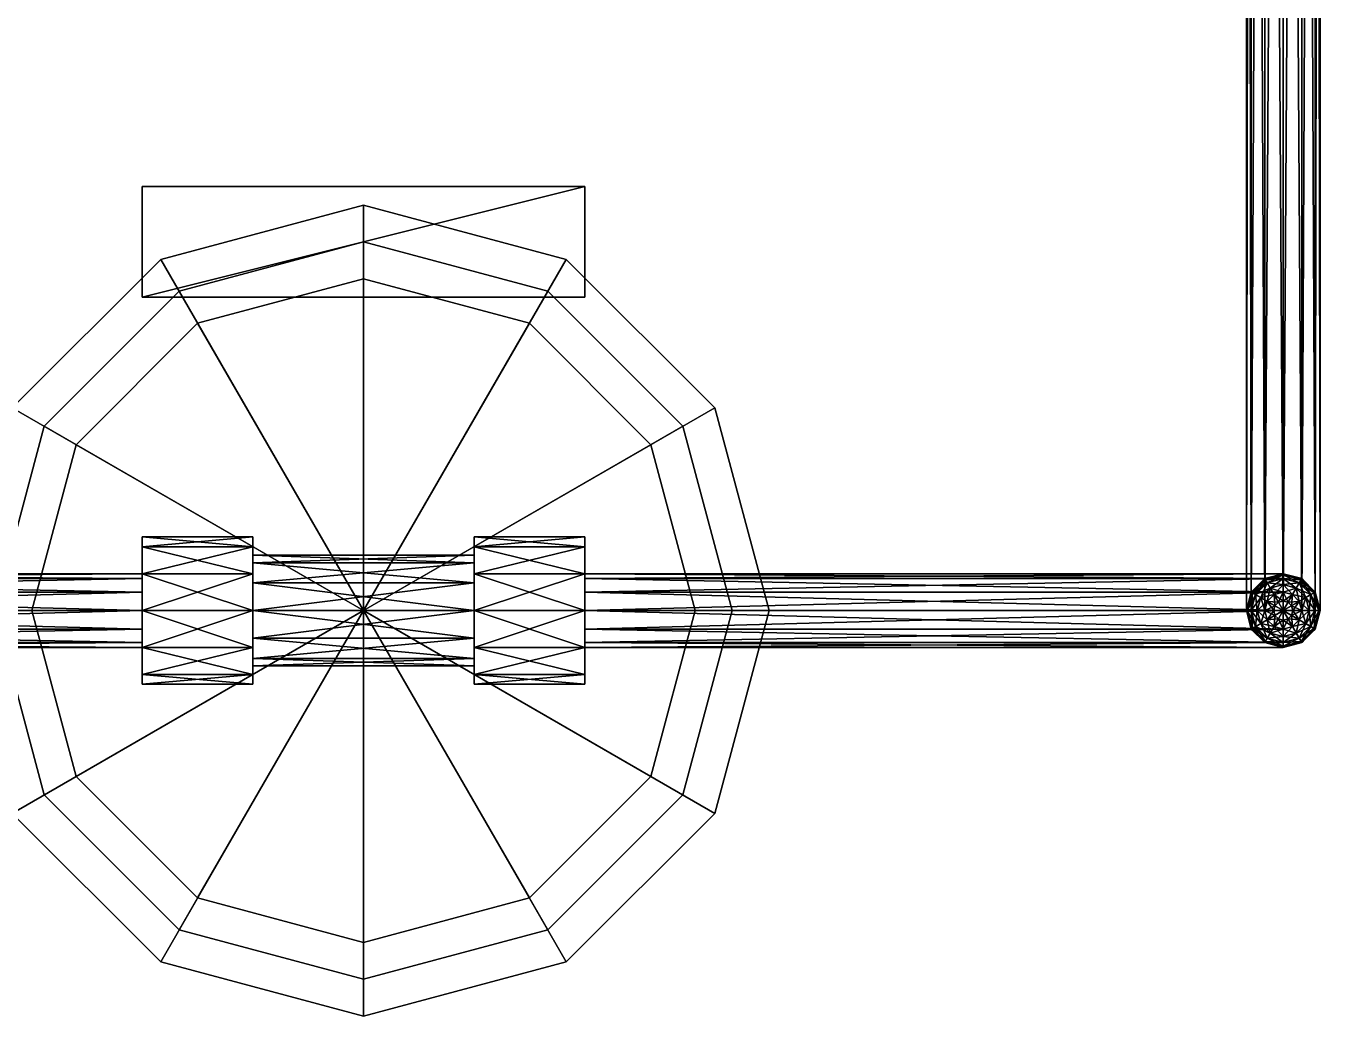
# Model space of a CAD drawing. Extents: x 9.9 to 37.2, y 3.8 to 15.1.
# Drawn here: x 14.7254 to 15.0764, y 7.7646 to 8.0332 of the extents above; entities that cross this region are included whole.
import ezdxf

# ---------------------------------------------------------------- set-up
doc = ezdxf.new("R2010")
doc.units = 0
doc.header["$LTSCALE"] = 0.5
doc.layers.add('Capa0', color=7, linetype='CONTINUOUS')

msp = doc.modelspace()

# ---------------------------------------------------------------- meshes
at = {"layer": 'Capa0', "color": 94, "linetype": 'CONTINUOUS'}
mesh = msp.add_polyface(dxfattribs=at)
corners = [(15.066432, 7.87457, 0.07), (15.071432, 7.87457, 0.06866), (15.075093, 7.87457, 0.065), (15.076432, 7.87457, 0.06), (15.075093, 7.87457, 0.055), (15.071432, 7.87457, 0.05134), (15.066432, 7.87457, 0.05), (15.061432, 7.87457, 0.05134), (15.057772, 7.87457, 0.055), (15.056432, 7.87457, 0.06), (15.057772, 7.87457, 0.065), (15.061432, 7.87457, 0.06866), (15.066432, 8.67457, 0.07), (15.071432, 8.67457, 0.06866), (15.075093, 8.67457, 0.065), (15.076432, 8.67457, 0.06), (15.075093, 8.67457, 0.055), (15.071432, 8.67457, 0.05134), (15.066432, 8.67457, 0.05), (15.061432, 8.67457, 0.05134), (15.057772, 8.67457, 0.055), (15.056432, 8.67457, 0.06), (15.057772, 8.67457, 0.065), (15.061432, 8.67457, 0.06866), (15.066432, 7.87457, 0.06), (15.066432, 8.67457, 0.06)]
mesh.append_faces([[corners[k] for k in face] for face in [(0, 1, 12), (1, 13, 12), (1, 2, 13), (2, 14, 13), (2, 3, 14), (3, 15, 14), (3, 4, 15), (4, 16, 15), (4, 5, 16), (5, 17, 16), (5, 6, 17), (6, 18, 17), (6, 7, 18), (7, 19, 18), (7, 8, 19), (8, 20, 19), (8, 9, 20), (9, 21, 20), (9, 10, 21), (10, 22, 21), (10, 11, 22), (11, 23, 22), (11, 0, 23), (0, 12, 23), (24, 1, 0), (24, 2, 1), (24, 3, 2), (24, 4, 3), (24, 5, 4), (24, 6, 5), (24, 7, 6), (24, 8, 7), (24, 9, 8), (24, 10, 9), (24, 11, 10), (24, 0, 11), (25, 12, 13), (25, 13, 14), (25, 14, 15), (25, 15, 16), (25, 16, 17), (25, 17, 18), (25, 18, 19), (25, 19, 20), (25, 20, 21), (25, 21, 22), (25, 22, 23), (25, 23, 12)]], dxfattribs={"color": 94})
at = {"layer": 'Capa0', "color": 8, "linetype": 'CONTINUOUS'}
mesh = msp.add_polyface(dxfattribs=at)
corners = [(14.756947, 7.98957, 0.465), (14.756947, 7.95957, 0.465), (14.876947, 7.95957, 0.465), (14.876947, 7.98957, 0.465), (14.756947, 7.98957, 0.585), (14.756947, 7.95957, 0.585), (14.876947, 7.95957, 0.585), (14.876947, 7.98957, 0.585)]
mesh.append_faces([[corners[k] for k in face] for face in [(0, 1, 4), (1, 5, 4), (1, 2, 5), (2, 6, 5), (2, 3, 6), (3, 7, 6), (3, 0, 7), (0, 4, 7), (3, 1, 0), (2, 1, 3), (4, 5, 7), (7, 5, 6)]], dxfattribs={"color": 8})
at = {"layer": 'Capa0', "color": 1, "linetype": 'CONTINUOUS'}
mesh = msp.add_polyface(dxfattribs=at)
corners = [(14.706947, 7.87457, -0.015), (14.721685, 7.81957, -0.015), (14.761947, 7.779308, -0.015), (14.816947, 7.76457, -0.015), (14.871947, 7.779308, -0.015), (14.91221, 7.81957, -0.015), (14.926947, 7.87457, -0.015), (14.91221, 7.92957, -0.015), (14.871947, 7.969833, -0.015), (14.816947, 7.98457, -0.015), (14.761947, 7.969833, -0.015), (14.721685, 7.92957, -0.015), (14.706947, 7.87457, -0.005), (14.721685, 7.81957, -0.005), (14.761947, 7.779308, -0.005), (14.816947, 7.76457, -0.005), (14.871947, 7.779308, -0.005), (14.91221, 7.81957, -0.005), (14.926947, 7.87457, -0.005), (14.91221, 7.92957, -0.005), (14.871947, 7.969833, -0.005), (14.816947, 7.98457, -0.005), (14.761947, 7.969833, -0.005), (14.721685, 7.92957, -0.005), (14.816947, 7.87457, -0.015), (14.816947, 7.87457, -0.005)]
mesh.append_faces([[corners[k] for k in face] for face in [(0, 1, 12), (1, 13, 12), (1, 2, 13), (2, 14, 13), (2, 3, 14), (3, 15, 14), (3, 4, 15), (4, 16, 15), (4, 5, 16), (5, 17, 16), (5, 6, 17), (6, 18, 17), (6, 7, 18), (7, 19, 18), (7, 8, 19), (8, 20, 19), (8, 9, 20), (9, 21, 20), (9, 10, 21), (10, 22, 21), (10, 11, 22), (11, 23, 22), (11, 0, 23), (0, 12, 23), (24, 1, 0), (24, 2, 1), (24, 3, 2), (24, 4, 3), (24, 5, 4), (24, 6, 5), (24, 7, 6), (24, 8, 7), (24, 9, 8), (24, 10, 9), (24, 11, 10), (24, 0, 11), (25, 12, 13), (25, 13, 14), (25, 14, 15), (25, 15, 16), (25, 16, 17), (25, 17, 18), (25, 18, 19), (25, 19, 20), (25, 20, 21), (25, 21, 22), (25, 22, 23), (25, 23, 12)]], dxfattribs={"color": 1})
mesh = msp.add_polyface(dxfattribs=at)
corners = [(14.716947, 7.87457, -0.005), (14.730345, 7.82457, -0.005), (14.766947, 7.787968, -0.005), (14.816947, 7.77457, -0.005), (14.866947, 7.787968, -0.005), (14.90355, 7.82457, -0.005), (14.916947, 7.87457, -0.005), (14.90355, 7.92457, -0.005), (14.866947, 7.961173, -0.005), (14.816947, 7.97457, -0.005), (14.766947, 7.961173, -0.005), (14.730345, 7.92457, -0.005), (14.716947, 7.87457, 0.025), (14.730345, 7.82457, 0.025), (14.766947, 7.787968, 0.025), (14.816947, 7.77457, 0.025), (14.866947, 7.787968, 0.025), (14.90355, 7.82457, 0.025), (14.916947, 7.87457, 0.025), (14.90355, 7.92457, 0.025), (14.866947, 7.961173, 0.025), (14.816947, 7.97457, 0.025), (14.766947, 7.961173, 0.025), (14.730345, 7.92457, 0.025), (14.816947, 7.87457, -0.005), (14.816947, 7.87457, 0.025)]
mesh.append_faces([[corners[k] for k in face] for face in [(0, 1, 12), (1, 13, 12), (1, 2, 13), (2, 14, 13), (2, 3, 14), (3, 15, 14), (3, 4, 15), (4, 16, 15), (4, 5, 16), (5, 17, 16), (5, 6, 17), (6, 18, 17), (6, 7, 18), (7, 19, 18), (7, 8, 19), (8, 20, 19), (8, 9, 20), (9, 21, 20), (9, 10, 21), (10, 22, 21), (10, 11, 22), (11, 23, 22), (11, 0, 23), (0, 12, 23), (24, 1, 0), (24, 2, 1), (24, 3, 2), (24, 4, 3), (24, 5, 4), (24, 6, 5), (24, 7, 6), (24, 8, 7), (24, 9, 8), (24, 10, 9), (24, 11, 10), (24, 0, 11), (25, 12, 13), (25, 13, 14), (25, 14, 15), (25, 15, 16), (25, 16, 17), (25, 17, 18), (25, 18, 19), (25, 19, 20), (25, 20, 21), (25, 21, 22), (25, 22, 23), (25, 23, 12)]], dxfattribs={"color": 1})
mesh = msp.add_polyface(dxfattribs=at)
corners = [(14.716947, 7.87457, 0.325), (14.730345, 7.82457, 0.325), (14.766947, 7.787968, 0.325), (14.816947, 7.77457, 0.325), (14.866947, 7.787968, 0.325), (14.90355, 7.82457, 0.325), (14.916947, 7.87457, 0.325), (14.90355, 7.92457, 0.325), (14.866947, 7.961173, 0.325), (14.816947, 7.97457, 0.325), (14.766947, 7.961173, 0.325), (14.730345, 7.92457, 0.325), (14.716947, 7.87457, 0.725), (14.730345, 7.82457, 0.725), (14.766947, 7.787968, 0.725), (14.816947, 7.77457, 0.725), (14.866947, 7.787968, 0.725), (14.90355, 7.82457, 0.725), (14.916947, 7.87457, 0.725), (14.90355, 7.92457, 0.725), (14.866947, 7.961173, 0.725), (14.816947, 7.97457, 0.725), (14.766947, 7.961173, 0.725), (14.730345, 7.92457, 0.725), (14.816947, 7.87457, 0.325), (14.816947, 7.87457, 0.725)]
mesh.append_faces([[corners[k] for k in face] for face in [(0, 1, 12), (1, 13, 12), (1, 2, 13), (2, 14, 13), (2, 3, 14), (3, 15, 14), (3, 4, 15), (4, 16, 15), (4, 5, 16), (5, 17, 16), (5, 6, 17), (6, 18, 17), (6, 7, 18), (7, 19, 18), (7, 8, 19), (8, 20, 19), (8, 9, 20), (9, 21, 20), (9, 10, 21), (10, 22, 21), (10, 11, 22), (11, 23, 22), (11, 0, 23), (0, 12, 23), (24, 1, 0), (24, 2, 1), (24, 3, 2), (24, 4, 3), (24, 5, 4), (24, 6, 5), (24, 7, 6), (24, 8, 7), (24, 9, 8), (24, 10, 9), (24, 11, 10), (24, 0, 11), (25, 12, 13), (25, 13, 14), (25, 14, 15), (25, 15, 16), (25, 16, 17), (25, 17, 18), (25, 18, 19), (25, 19, 20), (25, 20, 21), (25, 21, 22), (25, 22, 23), (25, 23, 12)]], dxfattribs={"color": 1})
at = {"layer": 'Capa0', "color": 9, "linetype": 'CONTINUOUS'}
mesh = msp.add_polyface(dxfattribs=at)
corners = [(14.726947, 7.87457, 0.025), (14.739005, 7.82957, 0.025), (14.771947, 7.796628, 0.025), (14.816947, 7.78457, 0.025), (14.861947, 7.796628, 0.025), (14.89489, 7.82957, 0.025), (14.906947, 7.87457, 0.025), (14.89489, 7.91957, 0.025), (14.861947, 7.952513, 0.025), (14.816947, 7.96457, 0.025), (14.771947, 7.952513, 0.025), (14.739005, 7.91957, 0.025), (14.726947, 7.87457, 0.325), (14.739005, 7.82957, 0.325), (14.771947, 7.796628, 0.325), (14.816947, 7.78457, 0.325), (14.861947, 7.796628, 0.325), (14.89489, 7.82957, 0.325), (14.906947, 7.87457, 0.325), (14.89489, 7.91957, 0.325), (14.861947, 7.952513, 0.325), (14.816947, 7.96457, 0.325), (14.771947, 7.952513, 0.325), (14.739005, 7.91957, 0.325), (14.816947, 7.87457, 0.025), (14.816947, 7.87457, 0.325)]
mesh.append_faces([[corners[k] for k in face] for face in [(0, 1, 12), (1, 13, 12), (1, 2, 13), (2, 14, 13), (2, 3, 14), (3, 15, 14), (3, 4, 15), (4, 16, 15), (4, 5, 16), (5, 17, 16), (5, 6, 17), (6, 18, 17), (6, 7, 18), (7, 19, 18), (7, 8, 19), (8, 20, 19), (8, 9, 20), (9, 21, 20), (9, 10, 21), (10, 22, 21), (10, 11, 22), (11, 23, 22), (11, 0, 23), (0, 12, 23), (24, 1, 0), (24, 2, 1), (24, 3, 2), (24, 4, 3), (24, 5, 4), (24, 6, 5), (24, 7, 6), (24, 8, 7), (24, 9, 8), (24, 10, 9), (24, 11, 10), (24, 0, 11), (25, 12, 13), (25, 13, 14), (25, 14, 15), (25, 15, 16), (25, 16, 17), (25, 17, 18), (25, 18, 19), (25, 19, 20), (25, 20, 21), (25, 21, 22), (25, 22, 23), (25, 23, 12)]], dxfattribs={"color": 9})
at = {"layer": 'Capa0', "color": 8, "linetype": 'CONTINUOUS'}
mesh = msp.add_polyface(dxfattribs=at)
corners = [(14.786947, 7.87457, 0.02), (14.786947, 7.88457, 0.017321), (14.786947, 7.891891, 0.01), (14.786947, 7.89457), (14.786947, 7.891891, -0.01), (14.786947, 7.88457, -0.017321), (14.786947, 7.87457, -0.02), (14.786947, 7.86457, -0.017321), (14.786947, 7.85725, -0.01), (14.786947, 7.85457), (14.786947, 7.85725, 0.01), (14.786947, 7.86457, 0.017321), (14.756947, 7.87457, 0.02), (14.756947, 7.88457, 0.017321), (14.756947, 7.891891, 0.01), (14.756947, 7.89457), (14.756947, 7.891891, -0.01), (14.756947, 7.88457, -0.017321), (14.756947, 7.87457, -0.02), (14.756947, 7.86457, -0.017321), (14.756947, 7.85725, -0.01), (14.756947, 7.85457), (14.756947, 7.85725, 0.01), (14.756947, 7.86457, 0.017321), (14.786947, 7.87457), (14.756947, 7.87457)]
mesh.append_faces([[corners[k] for k in face] for face in [(0, 1, 12), (1, 13, 12), (1, 2, 13), (2, 14, 13), (2, 3, 14), (3, 15, 14), (3, 4, 15), (4, 16, 15), (4, 5, 16), (5, 17, 16), (5, 6, 17), (6, 18, 17), (6, 7, 18), (7, 19, 18), (7, 8, 19), (8, 20, 19), (8, 9, 20), (9, 21, 20), (9, 10, 21), (10, 22, 21), (10, 11, 22), (11, 23, 22), (11, 0, 23), (0, 12, 23), (24, 1, 0), (24, 2, 1), (24, 3, 2), (24, 4, 3), (24, 5, 4), (24, 6, 5), (24, 7, 6), (24, 8, 7), (24, 9, 8), (24, 10, 9), (24, 11, 10), (24, 0, 11), (25, 12, 13), (25, 13, 14), (25, 14, 15), (25, 15, 16), (25, 16, 17), (25, 17, 18), (25, 18, 19), (25, 19, 20), (25, 20, 21), (25, 21, 22), (25, 22, 23), (25, 23, 12)]], dxfattribs={"color": 8})
mesh = msp.add_polyface(dxfattribs=at)
corners = [(14.876947, 7.87457, 0.02), (14.876947, 7.88457, 0.017321), (14.876947, 7.891891, 0.01), (14.876947, 7.89457), (14.876947, 7.891891, -0.01), (14.876947, 7.88457, -0.017321), (14.876947, 7.87457, -0.02), (14.876947, 7.86457, -0.017321), (14.876947, 7.85725, -0.01), (14.876947, 7.85457), (14.876947, 7.85725, 0.01), (14.876947, 7.86457, 0.017321), (14.846947, 7.87457, 0.02), (14.846947, 7.88457, 0.017321), (14.846947, 7.891891, 0.01), (14.846947, 7.89457), (14.846947, 7.891891, -0.01), (14.846947, 7.88457, -0.017321), (14.846947, 7.87457, -0.02), (14.846947, 7.86457, -0.017321), (14.846947, 7.85725, -0.01), (14.846947, 7.85457), (14.846947, 7.85725, 0.01), (14.846947, 7.86457, 0.017321), (14.876947, 7.87457), (14.846947, 7.87457)]
mesh.append_faces([[corners[k] for k in face] for face in [(0, 1, 12), (1, 13, 12), (1, 2, 13), (2, 14, 13), (2, 3, 14), (3, 15, 14), (3, 4, 15), (4, 16, 15), (4, 5, 16), (5, 17, 16), (5, 6, 17), (6, 18, 17), (6, 7, 18), (7, 19, 18), (7, 8, 19), (8, 20, 19), (8, 9, 20), (9, 21, 20), (9, 10, 21), (10, 22, 21), (10, 11, 22), (11, 23, 22), (11, 0, 23), (0, 12, 23), (24, 1, 0), (24, 2, 1), (24, 3, 2), (24, 4, 3), (24, 5, 4), (24, 6, 5), (24, 7, 6), (24, 8, 7), (24, 9, 8), (24, 10, 9), (24, 11, 10), (24, 0, 11), (25, 12, 13), (25, 13, 14), (25, 14, 15), (25, 15, 16), (25, 16, 17), (25, 17, 18), (25, 18, 19), (25, 19, 20), (25, 20, 21), (25, 21, 22), (25, 22, 23), (25, 23, 12)]], dxfattribs={"color": 8})
mesh = msp.add_polyface(dxfattribs=at)
corners = [(14.846947, 7.87457, 0.015), (14.846947, 7.88207, 0.01299), (14.846947, 7.887561, 0.0075), (14.846947, 7.88957), (14.846947, 7.887561, -0.0075), (14.846947, 7.88207, -0.01299), (14.846947, 7.87457, -0.015), (14.846947, 7.86707, -0.01299), (14.846947, 7.86158, -0.0075), (14.846947, 7.85957), (14.846947, 7.86158, 0.0075), (14.846947, 7.86707, 0.01299), (14.786947, 7.87457, 0.015), (14.786947, 7.88207, 0.01299), (14.786947, 7.887561, 0.0075), (14.786947, 7.88957), (14.786947, 7.887561, -0.0075), (14.786947, 7.88207, -0.01299), (14.786947, 7.87457, -0.015), (14.786947, 7.86707, -0.01299), (14.786947, 7.86158, -0.0075), (14.786947, 7.85957), (14.786947, 7.86158, 0.0075), (14.786947, 7.86707, 0.01299), (14.846947, 7.87457), (14.786947, 7.87457)]
mesh.append_faces([[corners[k] for k in face] for face in [(0, 1, 12), (1, 13, 12), (1, 2, 13), (2, 14, 13), (2, 3, 14), (3, 15, 14), (3, 4, 15), (4, 16, 15), (4, 5, 16), (5, 17, 16), (5, 6, 17), (6, 18, 17), (6, 7, 18), (7, 19, 18), (7, 8, 19), (8, 20, 19), (8, 9, 20), (9, 21, 20), (9, 10, 21), (10, 22, 21), (10, 11, 22), (11, 23, 22), (11, 0, 23), (0, 12, 23), (24, 1, 0), (24, 2, 1), (24, 3, 2), (24, 4, 3), (24, 5, 4), (24, 6, 5), (24, 7, 6), (24, 8, 7), (24, 9, 8), (24, 10, 9), (24, 11, 10), (24, 0, 11), (25, 12, 13), (25, 13, 14), (25, 14, 15), (25, 15, 16), (25, 16, 17), (25, 17, 18), (25, 18, 19), (25, 19, 20), (25, 20, 21), (25, 21, 22), (25, 22, 23), (25, 23, 12)]], dxfattribs={"color": 8})
at = {"layer": 'Capa0', "color": 94, "linetype": 'CONTINUOUS'}
mesh = msp.add_polyface(dxfattribs=at)
corners = [(14.756947, 7.87457, 0.01), (14.756947, 7.87957, 0.00866), (14.756947, 7.883231, 0.005), (14.756947, 7.88457), (14.756947, 7.883231, -0.005), (14.756947, 7.87957, -0.00866), (14.756947, 7.87457, -0.01), (14.756947, 7.86957, -0.00866), (14.756947, 7.86591, -0.005), (14.756947, 7.86457), (14.756947, 7.86591, 0.005), (14.756947, 7.86957, 0.00866), (14.567462, 7.87457, 0.01), (14.567462, 7.87957, 0.00866), (14.567462, 7.883231, 0.005), (14.567462, 7.88457), (14.567462, 7.883231, -0.005), (14.567462, 7.87957, -0.00866), (14.567462, 7.87457, -0.01), (14.567462, 7.86957, -0.00866), (14.567462, 7.86591, -0.005), (14.567462, 7.86457), (14.567462, 7.86591, 0.005), (14.567462, 7.86957, 0.00866), (14.756947, 7.87457), (14.567462, 7.87457)]
mesh.append_faces([[corners[k] for k in face] for face in [(0, 1, 12), (1, 13, 12), (1, 2, 13), (2, 14, 13), (2, 3, 14), (3, 15, 14), (3, 4, 15), (4, 16, 15), (4, 5, 16), (5, 17, 16), (5, 6, 17), (6, 18, 17), (6, 7, 18), (7, 19, 18), (7, 8, 19), (8, 20, 19), (8, 9, 20), (9, 21, 20), (9, 10, 21), (10, 22, 21), (10, 11, 22), (11, 23, 22), (11, 0, 23), (0, 12, 23), (24, 1, 0), (24, 2, 1), (24, 3, 2), (24, 4, 3), (24, 5, 4), (24, 6, 5), (24, 7, 6), (24, 8, 7), (24, 9, 8), (24, 10, 9), (24, 11, 10), (24, 0, 11), (25, 12, 13), (25, 13, 14), (25, 14, 15), (25, 15, 16), (25, 16, 17), (25, 17, 18), (25, 18, 19), (25, 19, 20), (25, 20, 21), (25, 21, 22), (25, 22, 23), (25, 23, 12)]], dxfattribs={"color": 94})
mesh = msp.add_polyface(dxfattribs=at)
corners = [(15.066432, 7.87457, 0.01), (15.066432, 7.87957, 0.00866), (15.066432, 7.883231, 0.005), (15.066432, 7.88457), (15.066432, 7.883231, -0.005), (15.066432, 7.87957, -0.00866), (15.066432, 7.87457, -0.01), (15.066432, 7.86957, -0.00866), (15.066432, 7.86591, -0.005), (15.066432, 7.86457), (15.066432, 7.86591, 0.005), (15.066432, 7.86957, 0.00866), (14.876947, 7.87457, 0.01), (14.876947, 7.87957, 0.00866), (14.876947, 7.883231, 0.005), (14.876947, 7.88457), (14.876947, 7.883231, -0.005), (14.876947, 7.87957, -0.00866), (14.876947, 7.87457, -0.01), (14.876947, 7.86957, -0.00866), (14.876947, 7.86591, -0.005), (14.876947, 7.86457), (14.876947, 7.86591, 0.005), (14.876947, 7.86957, 0.00866), (15.066432, 7.87457), (14.876947, 7.87457)]
mesh.append_faces([[corners[k] for k in face] for face in [(0, 1, 12), (1, 13, 12), (1, 2, 13), (2, 14, 13), (2, 3, 14), (3, 15, 14), (3, 4, 15), (4, 16, 15), (4, 5, 16), (5, 17, 16), (5, 6, 17), (6, 18, 17), (6, 7, 18), (7, 19, 18), (7, 8, 19), (8, 20, 19), (8, 9, 20), (9, 21, 20), (9, 10, 21), (10, 22, 21), (10, 11, 22), (11, 23, 22), (11, 0, 23), (0, 12, 23), (24, 1, 0), (24, 2, 1), (24, 3, 2), (24, 4, 3), (24, 5, 4), (24, 6, 5), (24, 7, 6), (24, 8, 7), (24, 9, 8), (24, 10, 9), (24, 11, 10), (24, 0, 11), (25, 12, 13), (25, 13, 14), (25, 14, 15), (25, 15, 16), (25, 16, 17), (25, 17, 18), (25, 18, 19), (25, 19, 20), (25, 20, 21), (25, 21, 22), (25, 22, 23), (25, 23, 12)]], dxfattribs={"color": 94})
mesh = msp.add_polyface(dxfattribs=at)
corners = [(15.076432, 7.87457), (15.075093, 7.87957), (15.071432, 7.883231), (15.066432, 7.88457), (15.061432, 7.883231), (15.057772, 7.87957), (15.056432, 7.87457), (15.057772, 7.86957), (15.061432, 7.86591), (15.066432, 7.86457), (15.071432, 7.86591), (15.075093, 7.86957), (15.076432, 7.87457, 0.06), (15.075093, 7.87957, 0.06), (15.071432, 7.883231, 0.06), (15.066432, 7.88457, 0.06), (15.061432, 7.883231, 0.06), (15.057772, 7.87957, 0.06), (15.056432, 7.87457, 0.06), (15.057772, 7.86957, 0.06), (15.061432, 7.86591, 0.06), (15.066432, 7.86457, 0.06), (15.071432, 7.86591, 0.06), (15.075093, 7.86957, 0.06), (15.066432, 7.87457), (15.066432, 7.87457, 0.06)]
mesh.append_faces([[corners[k] for k in face] for face in [(0, 1, 12), (1, 13, 12), (1, 2, 13), (2, 14, 13), (2, 3, 14), (3, 15, 14), (3, 4, 15), (4, 16, 15), (4, 5, 16), (5, 17, 16), (5, 6, 17), (6, 18, 17), (6, 7, 18), (7, 19, 18), (7, 8, 19), (8, 20, 19), (8, 9, 20), (9, 21, 20), (9, 10, 21), (10, 22, 21), (10, 11, 22), (11, 23, 22), (11, 0, 23), (0, 12, 23), (24, 1, 0), (24, 2, 1), (24, 3, 2), (24, 4, 3), (24, 5, 4), (24, 6, 5), (24, 7, 6), (24, 8, 7), (24, 9, 8), (24, 10, 9), (24, 11, 10), (24, 0, 11), (25, 12, 13), (25, 13, 14), (25, 14, 15), (25, 15, 16), (25, 16, 17), (25, 17, 18), (25, 18, 19), (25, 19, 20), (25, 20, 21), (25, 21, 22), (25, 22, 23), (25, 23, 12)]], dxfattribs={"color": 94})
mesh = msp.add_polyface(dxfattribs=at)
corners = [(15.066432, 7.87957, 0.00866), (15.063932, 7.8789, 0.00866), (15.065138, 7.876812, 0.009659), (15.066432, 7.881641, 0.007071), (15.062897, 7.880694, 0.007071), (15.062102, 7.87707, 0.00866), (15.060309, 7.878106, 0.007071), (15.066432, 7.883231, 0.005), (15.062102, 7.88207, 0.005), (15.058932, 7.8789, 0.005), (15.066432, 7.88423, 0.002588), (15.061603, 7.882935, 0.002588), (15.058067, 7.8794, 0.002588), (15.066432, 7.88457), (15.061432, 7.883231), (15.057772, 7.87957), (15.066432, 7.88423, -0.002588), (15.061603, 7.882935, -0.002588), (15.058067, 7.8794, -0.002588), (15.066432, 7.883231, -0.005), (15.062102, 7.88207, -0.005), (15.058932, 7.8789, -0.005), (15.066432, 7.881641, -0.007071), (15.062897, 7.880694, -0.007071), (15.060309, 7.878106, -0.007071), (15.066432, 7.87957, -0.00866), (15.063932, 7.8789, -0.00866), (15.066432, 7.877159, -0.009659)]
mesh.append_faces([[corners[k] for k in face] for face in [(0, 1, 2), (3, 1, 0), (3, 4, 1), (4, 5, 1), (4, 6, 5), (7, 4, 3), (7, 8, 4), (8, 6, 4), (8, 9, 6), (10, 8, 7), (10, 11, 8), (11, 9, 8), (11, 12, 9), (13, 11, 10), (13, 14, 11), (14, 12, 11), (14, 15, 12), (16, 14, 13), (16, 17, 14), (17, 15, 14), (17, 18, 15), (19, 17, 16), (19, 20, 17), (20, 18, 17), (20, 21, 18), (22, 20, 19), (22, 23, 20), (23, 21, 20), (23, 24, 21), (25, 23, 22), (25, 26, 23), (26, 24, 23), (27, 26, 25)]], dxfattribs={"color": 94})
mesh = msp.add_polyface(dxfattribs=at)
corners = [(15.066432, 7.87957, 0.06866), (15.063932, 7.8789, 0.06866), (15.065138, 7.876812, 0.069659), (15.066432, 7.881641, 0.067071), (15.062897, 7.880694, 0.067071), (15.062102, 7.87707, 0.06866), (15.060309, 7.878106, 0.067071), (15.066432, 7.883231, 0.065), (15.062102, 7.88207, 0.065), (15.058932, 7.8789, 0.065), (15.066432, 7.88423, 0.062588), (15.061603, 7.882935, 0.062588), (15.058067, 7.8794, 0.062588), (15.066432, 7.88457, 0.06), (15.061432, 7.883231, 0.06), (15.057772, 7.87957, 0.06), (15.066432, 7.88423, 0.057412), (15.061603, 7.882935, 0.057412), (15.058067, 7.8794, 0.057412), (15.066432, 7.883231, 0.055), (15.062102, 7.88207, 0.055), (15.058932, 7.8789, 0.055), (15.066432, 7.881641, 0.052929), (15.062897, 7.880694, 0.052929), (15.060309, 7.878106, 0.052929), (15.066432, 7.87957, 0.05134), (15.063932, 7.8789, 0.05134), (15.066432, 7.877159, 0.050341)]
mesh.append_faces([[corners[k] for k in face] for face in [(0, 1, 2), (3, 1, 0), (3, 4, 1), (4, 5, 1), (4, 6, 5), (7, 4, 3), (7, 8, 4), (8, 6, 4), (8, 9, 6), (10, 8, 7), (10, 11, 8), (11, 9, 8), (11, 12, 9), (13, 11, 10), (13, 14, 11), (14, 12, 11), (14, 15, 12), (16, 14, 13), (16, 17, 14), (17, 15, 14), (17, 18, 15), (19, 17, 16), (19, 20, 17), (20, 18, 17), (20, 21, 18), (22, 20, 19), (22, 23, 20), (23, 21, 20), (23, 24, 21), (25, 23, 22), (25, 26, 23), (26, 24, 23), (27, 26, 25)]], dxfattribs={"color": 94})
mesh = msp.add_polyface(dxfattribs=at)
corners = [(15.068932, 7.8789, 0.00866), (15.066432, 7.87957, 0.00866), (15.066432, 7.877159, 0.009659), (15.072556, 7.878106, 0.007071), (15.069968, 7.880694, 0.007071), (15.066432, 7.881641, 0.007071), (15.073932, 7.8789, 0.005), (15.070762, 7.88207, 0.005), (15.066432, 7.883231, 0.005), (15.074798, 7.8794, 0.002588), (15.071262, 7.882935, 0.002588), (15.066432, 7.88423, 0.002588), (15.075093, 7.87957), (15.071432, 7.883231), (15.066432, 7.88457), (15.074798, 7.8794, -0.002588), (15.071262, 7.882935, -0.002588), (15.066432, 7.88423, -0.002588), (15.073932, 7.8789, -0.005), (15.070762, 7.88207, -0.005), (15.066432, 7.883231, -0.005), (15.072556, 7.878106, -0.007071), (15.069968, 7.880694, -0.007071), (15.066432, 7.881641, -0.007071), (15.070762, 7.87707, -0.00866), (15.068932, 7.8789, -0.00866), (15.066432, 7.87957, -0.00866), (15.067726, 7.876812, -0.009659)]
mesh.append_faces([[corners[k] for k in face] for face in [(0, 1, 2), (3, 4, 0), (4, 1, 0), (4, 5, 1), (6, 4, 3), (6, 7, 4), (7, 5, 4), (7, 8, 5), (9, 7, 6), (9, 10, 7), (10, 8, 7), (10, 11, 8), (12, 10, 9), (12, 13, 10), (13, 11, 10), (13, 14, 11), (15, 13, 12), (15, 16, 13), (16, 14, 13), (16, 17, 14), (18, 16, 15), (18, 19, 16), (19, 17, 16), (19, 20, 17), (21, 19, 18), (21, 22, 19), (22, 20, 19), (22, 23, 20), (24, 22, 21), (24, 25, 22), (25, 23, 22), (25, 26, 23), (27, 26, 25)]], dxfattribs={"color": 94})
mesh = msp.add_polyface(dxfattribs=at)
corners = [(15.068932, 7.8789, 0.06866), (15.066432, 7.87957, 0.06866), (15.066432, 7.877159, 0.069659), (15.072556, 7.878106, 0.067071), (15.069968, 7.880694, 0.067071), (15.066432, 7.881641, 0.067071), (15.073932, 7.8789, 0.065), (15.070762, 7.88207, 0.065), (15.066432, 7.883231, 0.065), (15.074798, 7.8794, 0.062588), (15.071262, 7.882935, 0.062588), (15.066432, 7.88423, 0.062588), (15.075093, 7.87957, 0.06), (15.071432, 7.883231, 0.06), (15.066432, 7.88457, 0.06), (15.074798, 7.8794, 0.057412), (15.071262, 7.882935, 0.057412), (15.066432, 7.88423, 0.057412), (15.073932, 7.8789, 0.055), (15.070762, 7.88207, 0.055), (15.066432, 7.883231, 0.055), (15.072556, 7.878106, 0.052929), (15.069968, 7.880694, 0.052929), (15.066432, 7.881641, 0.052929), (15.070762, 7.87707, 0.05134), (15.068932, 7.8789, 0.05134), (15.066432, 7.87957, 0.05134), (15.067726, 7.876812, 0.050341)]
mesh.append_faces([[corners[k] for k in face] for face in [(0, 1, 2), (3, 4, 0), (4, 1, 0), (4, 5, 1), (6, 4, 3), (6, 7, 4), (7, 5, 4), (7, 8, 5), (9, 7, 6), (9, 10, 7), (10, 8, 7), (10, 11, 8), (12, 10, 9), (12, 13, 10), (13, 11, 10), (13, 14, 11), (15, 13, 12), (15, 16, 13), (16, 14, 13), (16, 17, 14), (18, 16, 15), (18, 19, 16), (19, 17, 16), (19, 20, 17), (21, 19, 18), (21, 22, 19), (22, 20, 19), (22, 23, 20), (24, 22, 21), (24, 25, 22), (25, 23, 22), (25, 26, 23), (27, 26, 25)]], dxfattribs={"color": 94})
mesh = msp.add_polyface(dxfattribs=at)
corners = [(15.066432, 7.87457, 0.01), (15.066432, 7.877159, 0.009659), (15.065138, 7.876812, 0.009659), (15.064191, 7.875864, 0.009659), (15.063844, 7.87457, 0.009659), (15.066432, 7.87957, 0.00866), (15.063932, 7.8789, 0.00866), (15.062102, 7.87707, 0.00866), (15.061432, 7.87457, 0.00866), (15.060309, 7.878106, 0.007071), (15.059361, 7.87457, 0.007071), (15.058932, 7.8789, 0.005), (15.057772, 7.87457, 0.005), (15.058067, 7.8794, 0.002588), (15.056773, 7.87457, 0.002588), (15.057772, 7.87957), (15.056432, 7.87457), (15.058067, 7.8794, -0.002588), (15.056773, 7.87457, -0.002588), (15.058932, 7.8789, -0.005), (15.057772, 7.87457, -0.005), (15.060309, 7.878106, -0.007071), (15.059361, 7.87457, -0.007071), (15.063932, 7.8789, -0.00866), (15.062102, 7.87707, -0.00866), (15.061432, 7.87457, -0.00866), (15.066432, 7.877159, -0.009659), (15.065138, 7.876812, -0.009659), (15.064191, 7.875864, -0.009659), (15.063844, 7.87457, -0.009659), (15.066432, 7.87457, -0.01)]
mesh.append_faces([[corners[k] for k in face] for face in [(0, 1, 2), (0, 2, 3), (0, 3, 4), (5, 2, 1), (6, 3, 2), (6, 7, 3), (7, 4, 3), (7, 8, 4), (9, 8, 7), (9, 10, 8), (11, 10, 9), (11, 12, 10), (13, 12, 11), (13, 14, 12), (15, 14, 13), (15, 16, 14), (17, 16, 15), (17, 18, 16), (19, 18, 17), (19, 20, 18), (21, 20, 19), (21, 22, 20), (23, 24, 21), (24, 22, 21), (24, 25, 22), (26, 27, 23), (27, 24, 23), (27, 28, 24), (28, 25, 24), (28, 29, 25), (30, 27, 26), (30, 28, 27), (30, 29, 28)]], dxfattribs={"color": 94})
mesh = msp.add_polyface(dxfattribs=at)
corners = [(15.066432, 7.87457, 0.07), (15.066432, 7.877159, 0.069659), (15.065138, 7.876812, 0.069659), (15.064191, 7.875864, 0.069659), (15.063844, 7.87457, 0.069659), (15.066432, 7.87957, 0.06866), (15.063932, 7.8789, 0.06866), (15.062102, 7.87707, 0.06866), (15.061432, 7.87457, 0.06866), (15.060309, 7.878106, 0.067071), (15.059361, 7.87457, 0.067071), (15.058932, 7.8789, 0.065), (15.057772, 7.87457, 0.065), (15.058067, 7.8794, 0.062588), (15.056773, 7.87457, 0.062588), (15.057772, 7.87957, 0.06), (15.056432, 7.87457, 0.06), (15.058067, 7.8794, 0.057412), (15.056773, 7.87457, 0.057412), (15.058932, 7.8789, 0.055), (15.057772, 7.87457, 0.055), (15.060309, 7.878106, 0.052929), (15.059361, 7.87457, 0.052929), (15.063932, 7.8789, 0.05134), (15.062102, 7.87707, 0.05134), (15.061432, 7.87457, 0.05134), (15.066432, 7.877159, 0.050341), (15.065138, 7.876812, 0.050341), (15.064191, 7.875864, 0.050341), (15.063844, 7.87457, 0.050341), (15.066432, 7.87457, 0.05)]
mesh.append_faces([[corners[k] for k in face] for face in [(0, 1, 2), (0, 2, 3), (0, 3, 4), (5, 2, 1), (6, 3, 2), (6, 7, 3), (7, 4, 3), (7, 8, 4), (9, 8, 7), (9, 10, 8), (11, 10, 9), (11, 12, 10), (13, 12, 11), (13, 14, 12), (15, 14, 13), (15, 16, 14), (17, 16, 15), (17, 18, 16), (19, 18, 17), (19, 20, 18), (21, 20, 19), (21, 22, 20), (23, 24, 21), (24, 22, 21), (24, 25, 22), (26, 27, 23), (27, 24, 23), (27, 28, 24), (28, 25, 24), (28, 29, 25), (30, 27, 26), (30, 28, 27), (30, 29, 28)]], dxfattribs={"color": 94})
mesh = msp.add_polyface(dxfattribs=at)
corners = [(15.066432, 7.87457, 0.01), (15.069021, 7.87457, 0.009659), (15.068674, 7.875864, 0.009659), (15.067726, 7.876812, 0.009659), (15.066432, 7.877159, 0.009659), (15.071432, 7.87457, 0.00866), (15.070762, 7.87707, 0.00866), (15.068932, 7.8789, 0.00866), (15.073503, 7.87457, 0.007071), (15.072556, 7.878106, 0.007071), (15.075093, 7.87457, 0.005), (15.073932, 7.8789, 0.005), (15.076092, 7.87457, 0.002588), (15.074798, 7.8794, 0.002588), (15.076432, 7.87457), (15.075093, 7.87957), (15.076092, 7.87457, -0.002588), (15.074798, 7.8794, -0.002588), (15.075093, 7.87457, -0.005), (15.073932, 7.8789, -0.005), (15.073503, 7.87457, -0.007071), (15.072556, 7.878106, -0.007071), (15.071432, 7.87457, -0.00866), (15.070762, 7.87707, -0.00866), (15.069021, 7.87457, -0.009659), (15.068674, 7.875864, -0.009659), (15.068932, 7.8789, -0.00866), (15.067726, 7.876812, -0.009659), (15.066432, 7.877159, -0.009659), (15.066432, 7.87957, -0.00866), (15.066432, 7.87457, -0.01)]
mesh.append_faces([[corners[k] for k in face] for face in [(0, 1, 2), (0, 2, 3), (0, 3, 4), (5, 2, 1), (5, 6, 2), (6, 3, 2), (6, 7, 3), (7, 4, 3), (8, 6, 5), (8, 9, 6), (9, 7, 6), (10, 9, 8), (10, 11, 9), (12, 11, 10), (12, 13, 11), (14, 13, 12), (14, 15, 13), (16, 15, 14), (16, 17, 15), (18, 17, 16), (18, 19, 17), (20, 19, 18), (20, 21, 19), (22, 21, 20), (22, 23, 21), (24, 23, 22), (24, 25, 23), (25, 26, 23), (25, 27, 26), (27, 28, 29), (30, 25, 24), (30, 27, 25), (30, 28, 27)]], dxfattribs={"color": 94})
mesh = msp.add_polyface(dxfattribs=at)
corners = [(15.066432, 7.87457, 0.07), (15.069021, 7.87457, 0.069659), (15.068674, 7.875864, 0.069659), (15.067726, 7.876812, 0.069659), (15.066432, 7.877159, 0.069659), (15.071432, 7.87457, 0.06866), (15.070762, 7.87707, 0.06866), (15.068932, 7.8789, 0.06866), (15.073503, 7.87457, 0.067071), (15.072556, 7.878106, 0.067071), (15.075093, 7.87457, 0.065), (15.073932, 7.8789, 0.065), (15.076092, 7.87457, 0.062588), (15.074798, 7.8794, 0.062588), (15.076432, 7.87457, 0.06), (15.075093, 7.87957, 0.06), (15.076092, 7.87457, 0.057412), (15.074798, 7.8794, 0.057412), (15.075093, 7.87457, 0.055), (15.073932, 7.8789, 0.055), (15.073503, 7.87457, 0.052929), (15.072556, 7.878106, 0.052929), (15.071432, 7.87457, 0.05134), (15.070762, 7.87707, 0.05134), (15.069021, 7.87457, 0.050341), (15.068674, 7.875864, 0.050341), (15.068932, 7.8789, 0.05134), (15.067726, 7.876812, 0.050341), (15.066432, 7.877159, 0.050341), (15.066432, 7.87957, 0.05134), (15.066432, 7.87457, 0.05)]
mesh.append_faces([[corners[k] for k in face] for face in [(0, 1, 2), (0, 2, 3), (0, 3, 4), (5, 2, 1), (5, 6, 2), (6, 3, 2), (6, 7, 3), (7, 4, 3), (8, 6, 5), (8, 9, 6), (9, 7, 6), (10, 9, 8), (10, 11, 9), (12, 11, 10), (12, 13, 11), (14, 13, 12), (14, 15, 13), (16, 15, 14), (16, 17, 15), (18, 17, 16), (18, 19, 17), (20, 19, 18), (20, 21, 19), (22, 21, 20), (22, 23, 21), (24, 23, 22), (24, 25, 23), (25, 26, 23), (25, 27, 26), (27, 28, 29), (30, 25, 24), (30, 27, 25), (30, 28, 27)]], dxfattribs={"color": 94})
mesh = msp.add_polyface(dxfattribs=at)
corners = [(15.061432, 7.87457, 0.00866), (15.062102, 7.87207, 0.00866), (15.064191, 7.873276, 0.009659), (15.059361, 7.87457, 0.007071), (15.060309, 7.871035, 0.007071), (15.063932, 7.87024, 0.00866), (15.062897, 7.868447, 0.007071), (15.057772, 7.87457, 0.005), (15.058932, 7.87024, 0.005), (15.062102, 7.86707, 0.005), (15.056773, 7.87457, 0.002588), (15.058067, 7.869741, 0.002588), (15.061603, 7.866205, 0.002588), (15.056432, 7.87457), (15.057772, 7.86957), (15.061432, 7.86591), (15.056773, 7.87457, -0.002588), (15.058067, 7.869741, -0.002588), (15.061603, 7.866205, -0.002588), (15.057772, 7.87457, -0.005), (15.058932, 7.87024, -0.005), (15.062102, 7.86707, -0.005), (15.059361, 7.87457, -0.007071), (15.060309, 7.871035, -0.007071), (15.062897, 7.868447, -0.007071), (15.061432, 7.87457, -0.00866), (15.062102, 7.87207, -0.00866), (15.063844, 7.87457, -0.009659)]
mesh.append_faces([[corners[k] for k in face] for face in [(0, 1, 2), (3, 1, 0), (3, 4, 1), (4, 5, 1), (4, 6, 5), (7, 4, 3), (7, 8, 4), (8, 6, 4), (8, 9, 6), (10, 8, 7), (10, 11, 8), (11, 9, 8), (11, 12, 9), (13, 11, 10), (13, 14, 11), (14, 12, 11), (14, 15, 12), (16, 14, 13), (16, 17, 14), (17, 15, 14), (17, 18, 15), (19, 17, 16), (19, 20, 17), (20, 18, 17), (20, 21, 18), (22, 20, 19), (22, 23, 20), (23, 21, 20), (23, 24, 21), (25, 23, 22), (25, 26, 23), (26, 24, 23), (27, 26, 25)]], dxfattribs={"color": 94})
mesh = msp.add_polyface(dxfattribs=at)
corners = [(15.061432, 7.87457, 0.06866), (15.062102, 7.87207, 0.06866), (15.064191, 7.873276, 0.069659), (15.059361, 7.87457, 0.067071), (15.060309, 7.871035, 0.067071), (15.063932, 7.87024, 0.06866), (15.062897, 7.868447, 0.067071), (15.057772, 7.87457, 0.065), (15.058932, 7.87024, 0.065), (15.062102, 7.86707, 0.065), (15.056773, 7.87457, 0.062588), (15.058067, 7.869741, 0.062588), (15.061603, 7.866205, 0.062588), (15.056432, 7.87457, 0.06), (15.057772, 7.86957, 0.06), (15.061432, 7.86591, 0.06), (15.056773, 7.87457, 0.057412), (15.058067, 7.869741, 0.057412), (15.061603, 7.866205, 0.057412), (15.057772, 7.87457, 0.055), (15.058932, 7.87024, 0.055), (15.062102, 7.86707, 0.055), (15.059361, 7.87457, 0.052929), (15.060309, 7.871035, 0.052929), (15.062897, 7.868447, 0.052929), (15.061432, 7.87457, 0.05134), (15.062102, 7.87207, 0.05134), (15.063844, 7.87457, 0.050341)]
mesh.append_faces([[corners[k] for k in face] for face in [(0, 1, 2), (3, 1, 0), (3, 4, 1), (4, 5, 1), (4, 6, 5), (7, 4, 3), (7, 8, 4), (8, 6, 4), (8, 9, 6), (10, 8, 7), (10, 11, 8), (11, 9, 8), (11, 12, 9), (13, 11, 10), (13, 14, 11), (14, 12, 11), (14, 15, 12), (16, 14, 13), (16, 17, 14), (17, 15, 14), (17, 18, 15), (19, 17, 16), (19, 20, 17), (20, 18, 17), (20, 21, 18), (22, 20, 19), (22, 23, 20), (23, 21, 20), (23, 24, 21), (25, 23, 22), (25, 26, 23), (26, 24, 23), (27, 26, 25)]], dxfattribs={"color": 94})
mesh = msp.add_polyface(dxfattribs=at)
corners = [(15.066432, 7.87457, 0.01), (15.063844, 7.87457, 0.009659), (15.064191, 7.873276, 0.009659), (15.065138, 7.872329, 0.009659), (15.066432, 7.871982, 0.009659), (15.061432, 7.87457, 0.00866), (15.062102, 7.87207, 0.00866), (15.063932, 7.87024, 0.00866), (15.066432, 7.86957, 0.00866), (15.062897, 7.868447, 0.007071), (15.066432, 7.867499, 0.007071), (15.062102, 7.86707, 0.005), (15.066432, 7.86591, 0.005), (15.061603, 7.866205, 0.002588), (15.066432, 7.864911, 0.002588), (15.061432, 7.86591), (15.066432, 7.86457), (15.061603, 7.866205, -0.002588), (15.066432, 7.864911, -0.002588), (15.062102, 7.86707, -0.005), (15.066432, 7.86591, -0.005), (15.062897, 7.868447, -0.007071), (15.066432, 7.867499, -0.007071), (15.062102, 7.87207, -0.00866), (15.063932, 7.87024, -0.00866), (15.066432, 7.86957, -0.00866), (15.063844, 7.87457, -0.009659), (15.064191, 7.873276, -0.009659), (15.065138, 7.872329, -0.009659), (15.066432, 7.871982, -0.009659), (15.066432, 7.87457, -0.01)]
mesh.append_faces([[corners[k] for k in face] for face in [(0, 1, 2), (0, 2, 3), (0, 3, 4), (5, 2, 1), (6, 3, 2), (6, 7, 3), (7, 4, 3), (7, 8, 4), (9, 8, 7), (9, 10, 8), (11, 10, 9), (11, 12, 10), (13, 12, 11), (13, 14, 12), (15, 14, 13), (15, 16, 14), (17, 16, 15), (17, 18, 16), (19, 18, 17), (19, 20, 18), (21, 20, 19), (21, 22, 20), (23, 24, 21), (24, 22, 21), (24, 25, 22), (26, 27, 23), (27, 24, 23), (27, 28, 24), (28, 25, 24), (28, 29, 25), (30, 27, 26), (30, 28, 27), (30, 29, 28)]], dxfattribs={"color": 94})
mesh = msp.add_polyface(dxfattribs=at)
corners = [(15.066432, 7.87457, 0.07), (15.063844, 7.87457, 0.069659), (15.064191, 7.873276, 0.069659), (15.065138, 7.872329, 0.069659), (15.066432, 7.871982, 0.069659), (15.061432, 7.87457, 0.06866), (15.062102, 7.87207, 0.06866), (15.063932, 7.87024, 0.06866), (15.066432, 7.86957, 0.06866), (15.062897, 7.868447, 0.067071), (15.066432, 7.867499, 0.067071), (15.062102, 7.86707, 0.065), (15.066432, 7.86591, 0.065), (15.061603, 7.866205, 0.062588), (15.066432, 7.864911, 0.062588), (15.061432, 7.86591, 0.06), (15.066432, 7.86457, 0.06), (15.061603, 7.866205, 0.057412), (15.066432, 7.864911, 0.057412), (15.062102, 7.86707, 0.055), (15.066432, 7.86591, 0.055), (15.062897, 7.868447, 0.052929), (15.066432, 7.867499, 0.052929), (15.062102, 7.87207, 0.05134), (15.063932, 7.87024, 0.05134), (15.066432, 7.86957, 0.05134), (15.063844, 7.87457, 0.050341), (15.064191, 7.873276, 0.050341), (15.065138, 7.872329, 0.050341), (15.066432, 7.871982, 0.050341), (15.066432, 7.87457, 0.05)]
mesh.append_faces([[corners[k] for k in face] for face in [(0, 1, 2), (0, 2, 3), (0, 3, 4), (5, 2, 1), (6, 3, 2), (6, 7, 3), (7, 4, 3), (7, 8, 4), (9, 8, 7), (9, 10, 8), (11, 10, 9), (11, 12, 10), (13, 12, 11), (13, 14, 12), (15, 14, 13), (15, 16, 14), (17, 16, 15), (17, 18, 16), (19, 18, 17), (19, 20, 18), (21, 20, 19), (21, 22, 20), (23, 24, 21), (24, 22, 21), (24, 25, 22), (26, 27, 23), (27, 24, 23), (27, 28, 24), (28, 25, 24), (28, 29, 25), (30, 27, 26), (30, 28, 27), (30, 29, 28)]], dxfattribs={"color": 94})
mesh = msp.add_polyface(dxfattribs=at)
corners = [(15.066432, 7.87457, 0.01), (15.066432, 7.871982, 0.009659), (15.067726, 7.872329, 0.009659), (15.068674, 7.873276, 0.009659), (15.069021, 7.87457, 0.009659), (15.066432, 7.86957, 0.00866), (15.068932, 7.87024, 0.00866), (15.070762, 7.87207, 0.00866), (15.066432, 7.867499, 0.007071), (15.069968, 7.868447, 0.007071), (15.066432, 7.86591, 0.005), (15.070762, 7.86707, 0.005), (15.066432, 7.864911, 0.002588), (15.071262, 7.866205, 0.002588), (15.066432, 7.86457), (15.071432, 7.86591), (15.066432, 7.864911, -0.002588), (15.071262, 7.866205, -0.002588), (15.066432, 7.86591, -0.005), (15.070762, 7.86707, -0.005), (15.066432, 7.867499, -0.007071), (15.069968, 7.868447, -0.007071), (15.066432, 7.86957, -0.00866), (15.068932, 7.87024, -0.00866), (15.066432, 7.871982, -0.009659), (15.067726, 7.872329, -0.009659), (15.070762, 7.87207, -0.00866), (15.068674, 7.873276, -0.009659), (15.069021, 7.87457, -0.009659), (15.071432, 7.87457, -0.00866), (15.066432, 7.87457, -0.01)]
mesh.append_faces([[corners[k] for k in face] for face in [(0, 1, 2), (0, 2, 3), (0, 3, 4), (5, 2, 1), (5, 6, 2), (6, 3, 2), (6, 7, 3), (7, 4, 3), (8, 6, 5), (8, 9, 6), (9, 7, 6), (10, 9, 8), (10, 11, 9), (12, 11, 10), (12, 13, 11), (14, 13, 12), (14, 15, 13), (16, 15, 14), (16, 17, 15), (18, 17, 16), (18, 19, 17), (20, 19, 18), (20, 21, 19), (22, 21, 20), (22, 23, 21), (24, 23, 22), (24, 25, 23), (25, 26, 23), (25, 27, 26), (27, 28, 29), (30, 25, 24), (30, 27, 25), (30, 28, 27)]], dxfattribs={"color": 94})
mesh = msp.add_polyface(dxfattribs=at)
corners = [(15.066432, 7.87457, 0.07), (15.066432, 7.871982, 0.069659), (15.067726, 7.872329, 0.069659), (15.068674, 7.873276, 0.069659), (15.069021, 7.87457, 0.069659), (15.066432, 7.86957, 0.06866), (15.068932, 7.87024, 0.06866), (15.070762, 7.87207, 0.06866), (15.066432, 7.867499, 0.067071), (15.069968, 7.868447, 0.067071), (15.066432, 7.86591, 0.065), (15.070762, 7.86707, 0.065), (15.066432, 7.864911, 0.062588), (15.071262, 7.866205, 0.062588), (15.066432, 7.86457, 0.06), (15.071432, 7.86591, 0.06), (15.066432, 7.864911, 0.057412), (15.071262, 7.866205, 0.057412), (15.066432, 7.86591, 0.055), (15.070762, 7.86707, 0.055), (15.066432, 7.867499, 0.052929), (15.069968, 7.868447, 0.052929), (15.066432, 7.86957, 0.05134), (15.068932, 7.87024, 0.05134), (15.066432, 7.871982, 0.050341), (15.067726, 7.872329, 0.050341), (15.070762, 7.87207, 0.05134), (15.068674, 7.873276, 0.050341), (15.069021, 7.87457, 0.050341), (15.071432, 7.87457, 0.05134), (15.066432, 7.87457, 0.05)]
mesh.append_faces([[corners[k] for k in face] for face in [(0, 1, 2), (0, 2, 3), (0, 3, 4), (5, 2, 1), (5, 6, 2), (6, 3, 2), (6, 7, 3), (7, 4, 3), (8, 6, 5), (8, 9, 6), (9, 7, 6), (10, 9, 8), (10, 11, 9), (12, 11, 10), (12, 13, 11), (14, 13, 12), (14, 15, 13), (16, 15, 14), (16, 17, 15), (18, 17, 16), (18, 19, 17), (20, 19, 18), (20, 21, 19), (22, 21, 20), (22, 23, 21), (24, 23, 22), (24, 25, 23), (25, 26, 23), (25, 27, 26), (27, 28, 29), (30, 25, 24), (30, 27, 25), (30, 28, 27)]], dxfattribs={"color": 94})
mesh = msp.add_polyface(dxfattribs=at)
corners = [(15.070762, 7.87207, 0.00866), (15.071432, 7.87457, 0.00866), (15.069021, 7.87457, 0.009659), (15.069968, 7.868447, 0.007071), (15.072556, 7.871035, 0.007071), (15.073503, 7.87457, 0.007071), (15.070762, 7.86707, 0.005), (15.073932, 7.87024, 0.005), (15.075093, 7.87457, 0.005), (15.071262, 7.866205, 0.002588), (15.074798, 7.869741, 0.002588), (15.076092, 7.87457, 0.002588), (15.071432, 7.86591), (15.075093, 7.86957), (15.076432, 7.87457), (15.071262, 7.866205, -0.002588), (15.074798, 7.869741, -0.002588), (15.076092, 7.87457, -0.002588), (15.070762, 7.86707, -0.005), (15.073932, 7.87024, -0.005), (15.075093, 7.87457, -0.005), (15.069968, 7.868447, -0.007071), (15.072556, 7.871035, -0.007071), (15.073503, 7.87457, -0.007071), (15.068932, 7.87024, -0.00866), (15.070762, 7.87207, -0.00866), (15.071432, 7.87457, -0.00866), (15.068674, 7.873276, -0.009659)]
mesh.append_faces([[corners[k] for k in face] for face in [(0, 1, 2), (3, 4, 0), (4, 1, 0), (4, 5, 1), (6, 4, 3), (6, 7, 4), (7, 5, 4), (7, 8, 5), (9, 7, 6), (9, 10, 7), (10, 8, 7), (10, 11, 8), (12, 10, 9), (12, 13, 10), (13, 11, 10), (13, 14, 11), (15, 13, 12), (15, 16, 13), (16, 14, 13), (16, 17, 14), (18, 16, 15), (18, 19, 16), (19, 17, 16), (19, 20, 17), (21, 19, 18), (21, 22, 19), (22, 20, 19), (22, 23, 20), (24, 22, 21), (24, 25, 22), (25, 23, 22), (25, 26, 23), (27, 26, 25)]], dxfattribs={"color": 94})
mesh = msp.add_polyface(dxfattribs=at)
corners = [(15.070762, 7.87207, 0.06866), (15.071432, 7.87457, 0.06866), (15.069021, 7.87457, 0.069659), (15.069968, 7.868447, 0.067071), (15.072556, 7.871035, 0.067071), (15.073503, 7.87457, 0.067071), (15.070762, 7.86707, 0.065), (15.073932, 7.87024, 0.065), (15.075093, 7.87457, 0.065), (15.071262, 7.866205, 0.062588), (15.074798, 7.869741, 0.062588), (15.076092, 7.87457, 0.062588), (15.071432, 7.86591, 0.06), (15.075093, 7.86957, 0.06), (15.076432, 7.87457, 0.06), (15.071262, 7.866205, 0.057412), (15.074798, 7.869741, 0.057412), (15.076092, 7.87457, 0.057412), (15.070762, 7.86707, 0.055), (15.073932, 7.87024, 0.055), (15.075093, 7.87457, 0.055), (15.069968, 7.868447, 0.052929), (15.072556, 7.871035, 0.052929), (15.073503, 7.87457, 0.052929), (15.068932, 7.87024, 0.05134), (15.070762, 7.87207, 0.05134), (15.071432, 7.87457, 0.05134), (15.068674, 7.873276, 0.050341)]
mesh.append_faces([[corners[k] for k in face] for face in [(0, 1, 2), (3, 4, 0), (4, 1, 0), (4, 5, 1), (6, 4, 3), (6, 7, 4), (7, 5, 4), (7, 8, 5), (9, 7, 6), (9, 10, 7), (10, 8, 7), (10, 11, 8), (12, 10, 9), (12, 13, 10), (13, 11, 10), (13, 14, 11), (15, 13, 12), (15, 16, 13), (16, 14, 13), (16, 17, 14), (18, 16, 15), (18, 19, 16), (19, 17, 16), (19, 20, 17), (21, 19, 18), (21, 22, 19), (22, 20, 19), (22, 23, 20), (24, 22, 21), (24, 25, 22), (25, 23, 22), (25, 26, 23), (27, 26, 25)]], dxfattribs={"color": 94})

doc.saveas('drawing.dxf')
